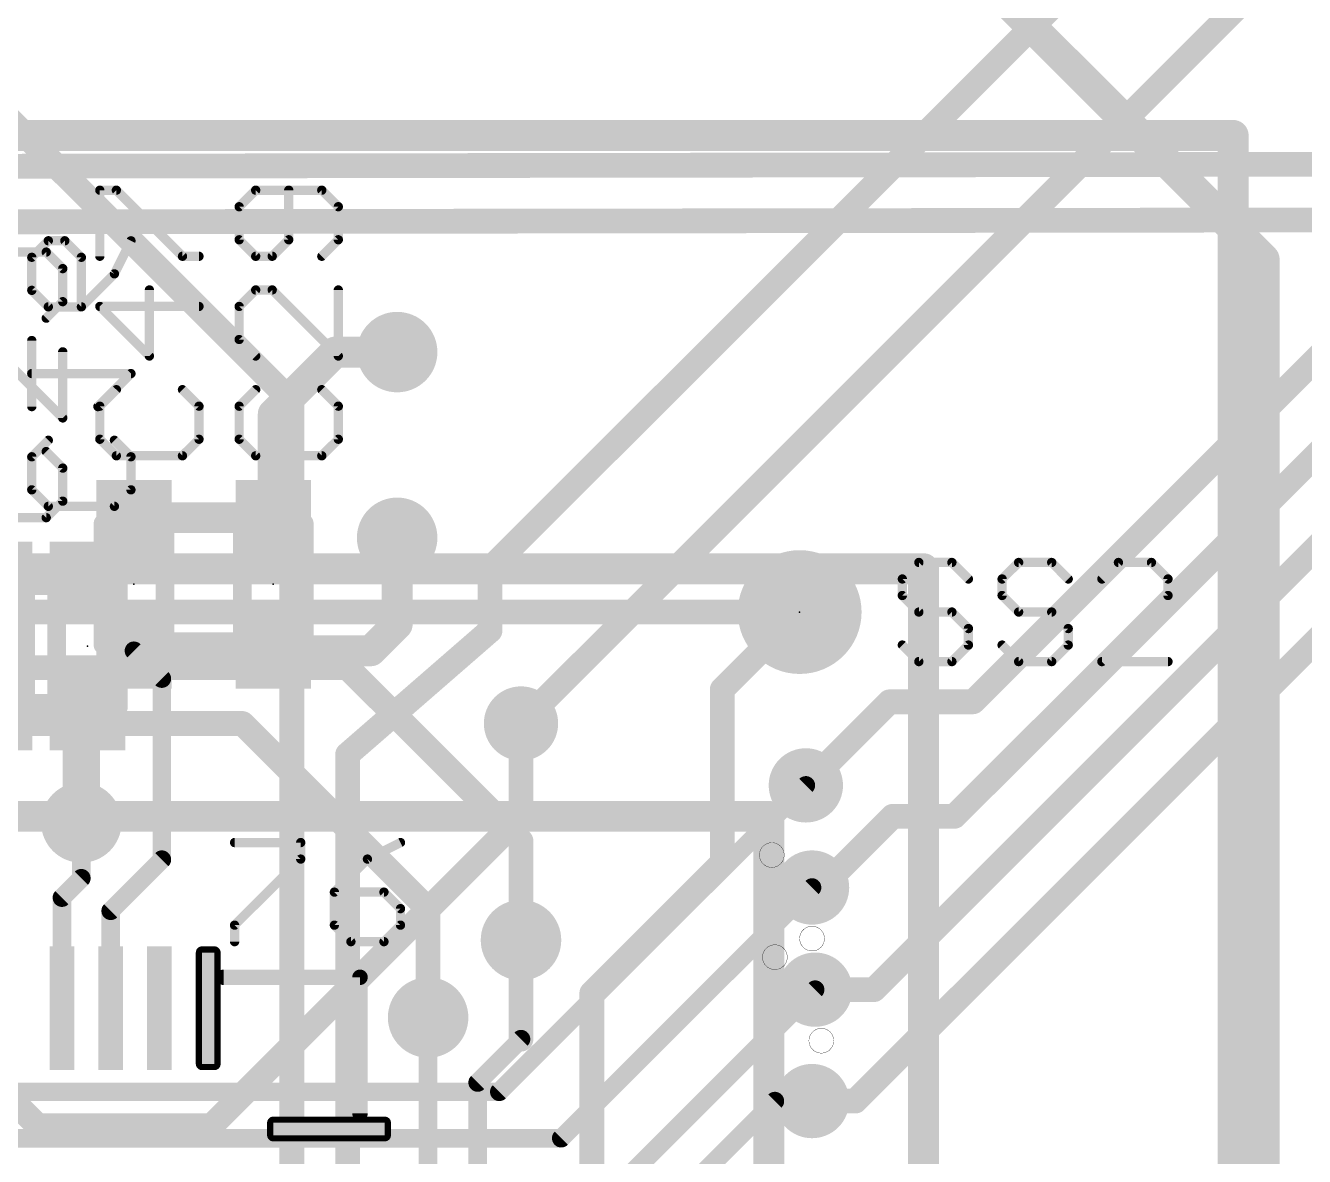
# Model space of a CAD drawing. Extents: x -18 to 144, y -21 to 125.
# Drawn here: x 58.67 to 69.16, y 74.17 to 83.45 of the extents above; entities that cross this region are included whole.
import ezdxf

# ---------------------------------------------------------------- set-up
doc = ezdxf.new("R2010")
doc.units = 0
for name, color, linetype in [('1', 251, 'CONTINUOUS'), ('114', 4, 'CONTINUOUS'), ('15', 251, 'CONTINUOUS'), ('16', 175, 'CONTINUOUS'), ('17', 1, 'CONTINUOUS'), ('18', 82, 'CONTINUOUS'), ('2', 82, 'CONTINUOUS'), ('21', 253, 'CONTINUOUS'), ('22', 251, 'CONTINUOUS'), ('23', 7, 'CONTINUOUS'), ('24', 7, 'CONTINUOUS'), ('25', 253, 'CONTINUOUS'), ('27', 251, 'CONTINUOUS'), ('28', 251, 'CONTINUOUS')]:
    doc.layers.add(name, color=color, linetype=linetype)

# ---------------------------------------------------------------- blocks, each defined once
blk = doc.blocks.new('RECT')
blk.add_solid([(-0.5, -0.5), (0.5, -0.5), (-0.5, 0.5), (0.5, 0.5)])
blk = doc.blocks.new('ROUNDP')
at = {"const_width": 0.5}
blk.add_lwpolyline([(0, -0.25, 1), (0, 0.25, 1), (0, -0.25)], format="xyb", dxfattribs=at)
blk = doc.blocks.new('RECT32512X162560R50')
at = {"const_width": 0.0508}
blk.add_lwpolyline([(0.0762, -0.4572), (0.0762, 0.4572, 0.4142), (0.0508, 0.4826), (-0.0508, 0.4826, 0.4142), (-0.0762, 0.4572), (-0.0762, -0.4572, 0.4142), (-0.0508, -0.4826), (0.0508, -0.4826, 0.4142)], format="xyb", close=True, dxfattribs=at)
blk.add_solid([(-0.0635, -0.4699), (0.0635, -0.4699), (-0.0635, 0.4699), (0.0635, 0.4699)])
blk = doc.blocks.new('ROUNDV')
at = {"const_width": 0.5}
blk.add_lwpolyline([(0, -0.25, 1), (0, 0.25, 1), (0, -0.25)], format="xyb", dxfattribs=at)

msp = doc.modelspace()

# ---------------------------------------------------------------- linework, layer by layer
at = {"layer": '1'}
for points, const_width in [([(74.6506, 82.3214), (57.6834, 82.296)], 0.2032), ([(74.6252, 81.8642), (57.2008, 81.8388)], 0.2032), ([(60.706, 80.264), (61.214, 80.772)], 0.254), ([(61.214, 80.772), (61.722, 80.772)], 0.254), ([(60.706, 79.4131), (60.706, 80.264)], 0.254), ([(59.563, 79.4131), (60.706, 79.4131)], 0.254), ([(61.722, 78.5368), (61.722, 79.248)], 0.254), ([(64.389, 78.0034), (65.024, 78.6384)], 0.2032), ([(61.5061, 78.3209), (61.722, 78.5368)], 0.254), ([(59.055, 77.8129), (59.563, 78.3209)], 0.3048), ([(60.706, 78.3209), (59.563, 78.3209)], 0.3048), ([(59.7916, 78.0923), (59.563, 78.3209)], 0.1524), ([(60.706, 78.3209), (61.5061, 78.3209)], 0.254), ([(59.7916, 76.6064), (59.7916, 78.0923)], 0.1524), ([(64.389, 76.581), (64.389, 78.0034)], 0.2032), ([(58.42, 77.8129), (59.055, 77.8129)], 0.3048), ([(62.738, 76.962), (62.738, 77.724)], 0.2032), ([(62.738, 76.962), (60.198, 74.422)], 0.2032), ([(59.1312, 76.454), (59.1312, 76.9112)], 0.1524), ([(59.372, 76.1868), (59.7916, 76.6064)], 0.1524), ([(63.319, 75.511), (64.389, 76.581)], 0.2032), ([(58.972, 76.2948), (59.1312, 76.454)], 0.1524), ([(58.972, 75.3872), (58.972, 76.2948)], 0.1524), ([(59.372, 75.3872), (59.372, 76.1868)], 0.1524), ([(62.738, 75.1332), (62.738, 75.946)], 0.2032), ([(63.319, 72.771), (63.319, 75.511)], 0.2032), ([(61.976, 72.9996), (61.976, 75.311)], 0.1524), ([(62.3824, 74.7776), (62.738, 75.1332)], 0.1524), ([(62.3824, 72.8472), (62.3824, 74.7776)], 0.1524), ([(58.7756, 74.422), (58.5724, 74.6252)], 0.2032), ([(60.198, 74.422), (58.7756, 74.422)], 0.2032)]:
    msp.add_lwpolyline(points, dxfattribs=dict(at, const_width=const_width))
for points, const_width in [([(61.214, 80.8355, 1), (61.214, 80.7085)], 0.127), ([(61.2589, 80.7271, 1), (61.1691, 80.8169)], 0.127), ([(61.722, 80.7085, 1), (61.722, 80.8355)], 0.127), ([(60.7695, 80.264, 1), (60.6425, 80.264)], 0.127), ([(60.6611, 80.3089, 1), (60.7509, 80.2191)], 0.127), ([(59.563, 79.4766, 1), (59.563, 79.3496)], 0.127), ([(60.706, 79.3496, 1), (60.706, 79.4766)], 0.127), ([(60.6425, 79.4131, 1), (60.7695, 79.4131)], 0.127), ([(61.7855, 79.248, 1), (61.6585, 79.248)], 0.127), ([(65.0599, 78.6025, 1), (64.9881, 78.6743)], 0.1016), ([(61.6585, 78.5368, 1), (61.7855, 78.5368)], 0.127), ([(61.7669, 78.4919, 1), (61.6771, 78.5817)], 0.127), ([(59.563, 78.3971, 1), (59.563, 78.2447)], 0.1524), ([(59.6169, 78.267, 1), (59.5091, 78.3748)], 0.1524), ([(60.706, 78.2447, 1), (60.706, 78.3971)], 0.1524), ([(59.5899, 78.3478, 1), (59.5361, 78.294)], 0.0762), ([(60.706, 78.3844, 1), (60.706, 78.2574)], 0.127), ([(61.4612, 78.3658, 1), (61.551, 78.276)], 0.127), ([(61.5061, 78.2574, 1), (61.5061, 78.3844)], 0.127), ([(59.8297, 78.0923, 1), (59.7535, 78.0923)], 0.0762), ([(59.7647, 78.0654, 1), (59.8185, 78.1192)], 0.0762), ([(64.4398, 78.0034, 1), (64.3382, 78.0034)], 0.1016), ([(64.3531, 78.0393, 1), (64.4249, 77.9675)], 0.1016), ([(59.055, 77.7367, 1), (59.055, 77.8891)], 0.1524), ([(59.0011, 77.8668, 1), (59.1089, 77.759)], 0.1524), ([(62.7888, 77.724, 1), (62.6872, 77.724)], 0.1016), ([(62.6872, 76.962, 1), (62.7888, 76.962)], 0.1016), ([(62.7739, 76.9261, 1), (62.7021, 76.9979)], 0.1016), ([(59.1693, 76.9112, 1), (59.0931, 76.9112)], 0.0762), ([(59.7535, 76.6064, 1), (59.8297, 76.6064)], 0.0762), ([(59.8185, 76.5795, 1), (59.7647, 76.6333)], 0.0762), ([(64.3382, 76.581, 1), (64.4398, 76.581)], 0.1016), ([(64.4249, 76.5451, 1), (64.3531, 76.6169)], 0.1016), ([(59.0931, 76.454, 1), (59.1693, 76.454)], 0.0762), ([(59.1581, 76.4271, 1), (59.1043, 76.4809)], 0.0762), ([(59.0101, 76.2948, 1), (58.9339, 76.2948)], 0.0762), ([(58.9451, 76.3217, 1), (58.9989, 76.2679)], 0.0762), ([(59.4101, 76.1868, 1), (59.3339, 76.1868)], 0.0762), ([(59.3451, 76.2137, 1), (59.3989, 76.1599)], 0.0762), ([(62.7888, 75.946, 1), (62.6872, 75.946)], 0.1016), ([(63.3698, 75.511, 1), (63.2682, 75.511)], 0.1016), ([(63.2831, 75.5469, 1), (63.3549, 75.4751)], 0.1016), ([(58.9339, 75.3872, 1), (59.0101, 75.3872)], 0.0762), ([(59.3339, 75.3872, 1), (59.4101, 75.3872)], 0.0762), ([(62.0141, 75.311, 1), (61.9379, 75.311)], 0.0762), ([(62.6872, 75.1332, 1), (62.7888, 75.1332)], 0.1016), ([(62.7649, 75.1063, 1), (62.7111, 75.1601)], 0.0762), ([(62.4205, 74.7776, 1), (62.3443, 74.7776)], 0.0762), ([(62.3555, 74.8045, 1), (62.4093, 74.7507)], 0.0762), ([(58.7756, 74.4728, 1), (58.7756, 74.3712)], 0.1016), ([(58.7397, 74.3861, 1), (58.8115, 74.4579)], 0.1016), ([(60.1621, 74.4579, 1), (60.2339, 74.3861)], 0.1016), ([(60.198, 74.3712, 1), (60.198, 74.4728)], 0.1016)]:
    msp.add_lwpolyline(points, format="xyb", dxfattribs=dict(at, const_width=const_width))
at = {"layer": '114', "const_width": 0.0025}
for points in [[(64.7954, 76.5429, 1), (64.7954, 76.7461, 1), (64.7954, 76.5429)], [(65.1256, 75.8571, 1), (65.1256, 76.0603, 1), (65.1256, 75.8571)], [(64.8208, 75.7047, 1), (64.8208, 75.9079, 1), (64.8208, 75.7047)], [(65.2018, 75.0189, 1), (65.2018, 75.2221, 1), (65.2018, 75.0189)]]:
    msp.add_lwpolyline(points, format="xyb", dxfattribs=at)
at = {"layer": '15'}
for points, const_width in [([(66.294, 84.074), (68.834, 81.534)], 0.254), ([(38.608, 82.55), (68.58, 82.55)], 0.254), ([(68.58, 82.55), (68.58, 67.31)], 0.254), ([(68.834, 67.818), (68.834, 81.534)], 0.254), ([(66.04, 78.994), (45.72, 78.994)], 0.254), ([(66.04, 67.31), (66.04, 78.994)], 0.254), ([(65.024, 78.6384), (45.0596, 78.6384)], 0.2032), ([(61.3156, 78.1812), (45.6184, 78.1812)], 0.2032), ([(62.738, 76.7588), (61.3156, 78.1812)], 0.2032), ([(60.452, 77.724), (46.482, 77.724)], 0.2032), ([(61.976, 76.2), (60.452, 77.724)], 0.2032), ([(46.99, 76.962), (64.77, 76.962)], 0.254), ([(64.77, 76.962), (64.77, 64.77)], 0.254), ([(62.738, 76.7588), (62.738, 75.946)], 0.2032), ([(61.976, 76.2), (61.976, 75.311)], 0.2032)]:
    msp.add_lwpolyline(points, dxfattribs=dict(at, const_width=const_width))
for points, const_width in [([(68.6435, 82.55, 1), (68.5165, 82.55)], 0.127), ([(68.58, 82.4865, 1), (68.58, 82.6135)], 0.127), ([(68.8975, 81.534, 1), (68.7705, 81.534)], 0.127), ([(68.7891, 81.4891, 1), (68.8789, 81.5789)], 0.127), ([(66.1035, 78.994, 1), (65.9765, 78.994)], 0.127), ([(66.04, 78.9305, 1), (66.04, 79.0575)], 0.127), ([(65.024, 78.5876, 1), (65.024, 78.6892)], 0.1016), ([(61.3515, 78.2171, 1), (61.2797, 78.1453)], 0.1016), ([(61.3156, 78.1304, 1), (61.3156, 78.232)], 0.1016), ([(60.4879, 77.7599, 1), (60.4161, 77.6881)], 0.1016), ([(60.452, 77.6732, 1), (60.452, 77.7748)], 0.1016), ([(64.8335, 76.962, 1), (64.7065, 76.962)], 0.127), ([(64.77, 76.8985, 1), (64.77, 77.0255)], 0.127), ([(62.7888, 76.7588, 1), (62.6872, 76.7588)], 0.1016), ([(62.7021, 76.7229, 1), (62.7739, 76.7947)], 0.1016), ([(62.0268, 76.2, 1), (61.9252, 76.2)], 0.1016), ([(61.9401, 76.1641, 1), (62.0119, 76.2359)], 0.1016), ([(62.6872, 75.946, 1), (62.7888, 75.946)], 0.1016), ([(61.9252, 75.311, 1), (62.0268, 75.311)], 0.1016)]:
    msp.add_lwpolyline(points, format="xyb", dxfattribs=dict(at, const_width=const_width))
at = {"layer": '16'}
for points, const_width in [([(62.738, 77.724), (74.422, 89.408)], 0.2032), ([(66.4464, 77.9018), (77.6986, 89.154)], 0.2032), ([(66.294, 76.962), (78.232, 88.9)], 0.2032), ([(65.6336, 75.5396), (78.74, 88.646)], 0.2032), ([(65.4812, 74.6252), (79.3496, 88.4936)], 0.2032), ([(67.564, 84.074), (62.484, 78.994)], 0.2032), ([(57.912, 83.312), (60.8584, 80.3656)], 0.2032), ([(60.8584, 71.374), (60.8584, 80.3656)], 0.2032), ([(59.182, 78.9051), (57.912, 78.9051)], 0.254), ([(62.484, 78.994), (62.484, 78.486)], 0.2032), ([(62.484, 78.486), (61.3156, 77.47)], 0.2032), ([(57.912, 77.8129), (59.182, 77.8129)], 0.3048), ([(59.1947, 77.8129), (59.1312, 77.8256)], 0.3048), ([(59.1312, 77.8256), (59.1312, 76.9112)], 0.3048), ([(59.182, 77.8129), (59.1947, 77.8129)], 0.3048), ([(65.0748, 77.216), (65.7606, 77.9018)], 0.2032), ([(65.7606, 77.9018), (66.4464, 77.9018)], 0.2032), ([(61.3156, 77.47), (61.3156, 71.12)], 0.2032), ([(65.2018, 76.3778), (65.786, 76.962)], 0.2032), ([(65.786, 76.962), (66.294, 76.962)], 0.2032), ([(65.1256, 76.3778), (65.151, 76.3778)], 0.2032), ([(65.1256, 76.3778), (65.2018, 76.3778)], 0.2032), ([(65.151, 75.5396), (65.6336, 75.5396)], 0.2032), ([(65.1256, 74.6252), (65.4812, 74.6252)], 0.2032)]:
    msp.add_lwpolyline(points, dxfattribs=dict(at, const_width=const_width))
for points, const_width in [([(60.9092, 80.3656, 1), (60.8076, 80.3656)], 0.1016), ([(60.8225, 80.3297, 1), (60.8943, 80.4015)], 0.1016), ([(59.182, 78.8416, 1), (59.182, 78.9686)], 0.127), ([(62.5348, 78.994, 1), (62.4332, 78.994)], 0.1016), ([(62.4481, 79.0299, 1), (62.5199, 78.9581)], 0.1016), ([(62.5173, 78.4477, 1), (62.4507, 78.5243)], 0.1016), ([(62.4332, 78.486, 1), (62.5348, 78.486)], 0.1016), ([(59.1461, 77.9003, 1), (59.1163, 77.7509)], 0.1524), ([(59.2074, 77.8256, 1), (59.055, 77.8256)], 0.1524), ([(59.182, 77.8891, 1), (59.182, 77.7367)], 0.1524), ([(59.1798, 77.7382, 1), (59.2096, 77.8876)], 0.1524), ([(59.182, 77.7367, 1), (59.182, 77.8891)], 0.1524), ([(59.1947, 77.7367, 1), (59.1947, 77.8891)], 0.1524), ([(65.7606, 77.9526, 1), (65.7606, 77.851)], 0.1016), ([(65.7965, 77.8659, 1), (65.7247, 77.9377)], 0.1016), ([(66.4105, 77.9377, 1), (66.4823, 77.8659)], 0.1016), ([(66.4464, 77.851, 1), (66.4464, 77.9526)], 0.1016), ([(62.7021, 77.7599, 1), (62.7739, 77.6881)], 0.1016), ([(61.3664, 77.47, 1), (61.2648, 77.47)], 0.1016), ([(61.2823, 77.5083, 1), (61.3489, 77.4317)], 0.1016), ([(65.0389, 77.2519, 1), (65.1107, 77.1801)], 0.1016), ([(65.786, 77.0128, 1), (65.786, 76.9112)], 0.1016), ([(65.8219, 76.9261, 1), (65.7501, 76.9979)], 0.1016), ([(66.2581, 76.9979, 1), (66.3299, 76.9261)], 0.1016), ([(66.294, 76.9112, 1), (66.294, 77.0128)], 0.1016), ([(59.055, 76.9112, 1), (59.2074, 76.9112)], 0.1524), ([(65.1256, 76.4286, 1), (65.1256, 76.327)], 0.1016), ([(65.1256, 76.4286, 1), (65.1256, 76.327)], 0.1016), ([(65.151, 76.327, 1), (65.151, 76.4286)], 0.1016), ([(65.1659, 76.4137, 1), (65.2377, 76.3419)], 0.1016), ([(65.2018, 76.327, 1), (65.2018, 76.4286)], 0.1016), ([(65.151, 75.5904, 1), (65.151, 75.4888)], 0.1016), ([(65.6336, 75.4888, 1), (65.6336, 75.5904)], 0.1016), ([(65.5977, 75.5755, 1), (65.6695, 75.5037)], 0.1016), ([(65.1256, 74.676, 1), (65.1256, 74.5744)], 0.1016), ([(65.4453, 74.6611, 1), (65.5171, 74.5893)], 0.1016), ([(65.4812, 74.5744, 1), (65.4812, 74.676)], 0.1016)]:
    msp.add_lwpolyline(points, format="xyb", dxfattribs=dict(at, const_width=const_width))
at = {"layer": '2', "const_width": 0.1524}
for points in [[(62.5602, 74.7014), (65.0748, 77.216)], [(65.1256, 76.3778), (63.0682, 74.3204)], [(63.5254, 73.914), (65.151, 75.5396)], [(57.3024, 74.7014), (62.5602, 74.7014)], [(63.754, 73.5584), (64.8208, 74.6252)], [(64.8208, 74.6252), (65.1256, 74.6252)], [(57.4548, 74.3204), (63.0682, 74.3204)]]:
    msp.add_lwpolyline(points, dxfattribs=at)
at = {"layer": '2', "const_width": 0.0762}
for points in [[(65.1017, 77.1891, 1), (65.0479, 77.2429)], [(65.1525, 76.3509, 1), (65.0987, 76.4047)], [(65.1779, 75.5127, 1), (65.1241, 75.5665)], [(62.5333, 74.7283, 1), (62.5871, 74.6745)], [(62.5602, 74.6633, 1), (62.5602, 74.7395)], [(64.8208, 74.6633, 1), (64.8208, 74.5871)], [(64.8477, 74.5983, 1), (64.7939, 74.6521)], [(65.1256, 74.5871, 1), (65.1256, 74.6633)], [(63.0413, 74.3473, 1), (63.0951, 74.2935)], [(63.0682, 74.2823, 1), (63.0682, 74.3585)]]:
    msp.add_lwpolyline(points, format="xyb", dxfattribs=at)
at = {"layer": '21'}
for points, const_width in [([(59.309, 79.367), (59.309, 78.367)], 0.1524), ([(59.817, 78.367), (59.817, 79.367)], 0.1524), ([(60.452, 79.367), (60.452, 78.367)], 0.1524), ([(60.96, 78.367), (60.96, 79.367)], 0.1524), ([(58.674, 77.859), (58.674, 78.859)], 0.1524), ([(60.3885, 76.7468), (60.9308, 76.7468)], 0.0762), ([(60.9308, 76.7468), (60.9308, 76.6112)], 0.0762), ([(61.7494, 76.7468), (61.4782, 76.6112)], 0.0762), ([(60.9308, 76.6112), (60.3885, 76.0689)], 0.0762), ([(61.4782, 76.6112), (61.2071, 76.34)], 0.0762), ([(61.2071, 76.34), (61.2071, 76.0689)], 0.0762), ([(61.6138, 76.34), (61.2071, 76.34)], 0.0762), ([(61.7494, 76.2045), (61.6138, 76.34)], 0.0762), ([(61.7494, 76.0689), (61.7494, 76.2045)], 0.0762), ([(60.3885, 76.0689), (60.3885, 75.9333)], 0.0762), ([(61.2071, 76.0689), (61.3427, 75.9333)], 0.0762), ([(61.6138, 75.9333), (61.7494, 76.0689)], 0.0762), ([(61.3427, 75.9333), (61.6138, 75.9333)], 0.0762), ([(60.2996, 75.6412), (61.4172, 75.6412)], 0.127), ([(61.4172, 75.6412), (61.4172, 74.5236)], 0.127)]:
    msp.add_lwpolyline(points, dxfattribs=dict(at, const_width=const_width))
for points, const_width in [([(59.3471, 79.367, 1), (59.2709, 79.367)], 0.0762), ([(59.8551, 79.367, 1), (59.7789, 79.367)], 0.0762), ([(60.4901, 79.367, 1), (60.4139, 79.367)], 0.0762), ([(60.9981, 79.367, 1), (60.9219, 79.367)], 0.0762), ([(58.7121, 78.859, 1), (58.6359, 78.859)], 0.0762), ([(59.2709, 78.367, 1), (59.3471, 78.367)], 0.0762), ([(59.7789, 78.367, 1), (59.8551, 78.367)], 0.0762), ([(60.4139, 78.367, 1), (60.4901, 78.367)], 0.0762), ([(60.9219, 78.367, 1), (60.9981, 78.367)], 0.0762), ([(58.6359, 77.859, 1), (58.7121, 77.859)], 0.0762), ([(60.3885, 76.7658, 1), (60.3885, 76.7277)], 0.0381), ([(60.9499, 76.7468, 1), (60.9118, 76.7468)], 0.0381), ([(60.9308, 76.7277, 1), (60.9308, 76.7658)], 0.0381), ([(61.7579, 76.7298, 1), (61.7409, 76.7638)], 0.0381), ([(60.9118, 76.6112, 1), (60.9499, 76.6112)], 0.0381), ([(60.9443, 76.5977, 1), (60.9174, 76.6247)], 0.0381), ([(61.4697, 76.6283, 1), (61.4868, 76.5942)], 0.0381), ([(61.4917, 76.5977, 1), (61.4648, 76.6247)], 0.0381), ([(61.2261, 76.34, 1), (61.188, 76.34)], 0.0381), ([(61.2071, 76.3591, 1), (61.2071, 76.321)], 0.0381), ([(61.6273, 76.3535, 1), (61.6004, 76.3266)], 0.0381), ([(61.6138, 76.321, 1), (61.6138, 76.3591)], 0.0381), ([(61.1936, 76.3535, 1), (61.2205, 76.3266)], 0.0381), ([(61.7685, 76.2045, 1), (61.7304, 76.2045)], 0.0381), ([(61.7359, 76.191, 1), (61.7629, 76.2179)], 0.0381), ([(60.375, 76.0824, 1), (60.402, 76.0554)], 0.0381), ([(60.4076, 76.0689, 1), (60.3695, 76.0689)], 0.0381), ([(61.2205, 76.0824, 1), (61.1936, 76.0554)], 0.0381), ([(61.188, 76.0689, 1), (61.2261, 76.0689)], 0.0381), ([(61.7304, 76.0689, 1), (61.7685, 76.0689)], 0.0381), ([(61.7629, 76.0554, 1), (61.7359, 76.0824)], 0.0381), ([(61.3427, 75.9523, 1), (61.3427, 75.9143)], 0.0381), ([(61.3292, 75.9198, 1), (61.3561, 75.9468)], 0.0381), ([(61.6004, 75.9468, 1), (61.6273, 75.9198)], 0.0381), ([(61.6138, 75.9143, 1), (61.6138, 75.9523)], 0.0381), ([(60.3695, 75.9333, 1), (60.4076, 75.9333)], 0.0381), ([(60.2996, 75.673, 1), (60.2996, 75.6094)], 0.0635), ([(61.449, 75.6412, 1), (61.3854, 75.6412)], 0.0635), ([(61.4172, 75.6094, 1), (61.4172, 75.673)], 0.0635), ([(61.3854, 74.5236, 1), (61.449, 74.5236)], 0.0635)]:
    msp.add_lwpolyline(points, format="xyb", dxfattribs=dict(at, const_width=const_width))
at = {"layer": '22', "const_width": 0.1524}
for points in [[(58.928, 77.859), (58.928, 78.859)], [(59.436, 78.859), (59.436, 77.859)]]:
    msp.add_lwpolyline(points, dxfattribs=at)
at = {"layer": '22', "const_width": 0.0762}
for points in [[(58.9661, 78.859, 1), (58.8899, 78.859)], [(59.4741, 78.859, 1), (59.3979, 78.859)], [(58.8899, 77.859, 1), (58.9661, 77.859)], [(59.3979, 77.859, 1), (59.4741, 77.859)]]:
    msp.add_lwpolyline(points, format="xyb", dxfattribs=at)
at = {"layer": '23'}
for p in [(59.563, 78.867), (60.706, 78.867), (65.024, 78.6384)]:
    msp.add_point(p, dxfattribs=at)
at = {"layer": '24'}
msp.add_point((59.182, 78.359), dxfattribs=at)
at = {"layer": '25', "const_width": 0.0762}
for points in [[(66.0018, 79.0455), (65.8662, 78.9099)], [(66.273, 79.0455), (66.0018, 79.0455)], [(66.4086, 78.9099), (66.273, 79.0455)], [(66.8204, 79.0455), (66.6848, 78.9099)], [(67.0916, 79.0455), (66.8204, 79.0455)], [(67.2271, 78.9099), (67.0916, 79.0455)], [(67.639, 79.0455), (67.5034, 78.9099)], [(67.9101, 79.0455), (67.639, 79.0455)], [(68.0457, 78.9099), (67.9101, 79.0455)], [(65.8662, 78.9099), (65.8662, 78.7743)], [(66.6848, 78.9099), (66.6848, 78.7743)], [(68.0457, 78.7743), (68.0457, 78.9099)], [(65.8662, 78.7743), (66.0018, 78.6387)], [(66.6848, 78.7743), (66.8204, 78.6387)], [(67.5034, 78.232), (68.0457, 78.7743)], [(66.0018, 78.6387), (66.273, 78.6387)], [(66.273, 78.6387), (66.4086, 78.5032)], [(66.8204, 78.6387), (67.0916, 78.6387)], [(67.0916, 78.6387), (67.2271, 78.5032)], [(66.4086, 78.5032), (66.4086, 78.3676)], [(67.2271, 78.5032), (67.2271, 78.3676)], [(66.0018, 78.232), (65.8662, 78.3676)], [(66.4086, 78.3676), (66.273, 78.232)], [(66.8204, 78.232), (66.6848, 78.3676)], [(67.2271, 78.3676), (67.0916, 78.232)], [(66.273, 78.232), (66.0018, 78.232)], [(67.0916, 78.232), (66.8204, 78.232)], [(68.0457, 78.232), (67.5034, 78.232)]]:
    msp.add_lwpolyline(points, dxfattribs=at)
at = {"layer": '25', "const_width": 0.0381}
for points in [[(66.0018, 79.0645, 1), (66.0018, 79.0264)], [(66.0153, 79.032, 1), (65.9883, 79.059)], [(66.2864, 79.059, 1), (66.2595, 79.032)], [(66.273, 79.0264, 1), (66.273, 79.0645)], [(66.8204, 79.0645, 1), (66.8204, 79.0264)], [(66.8339, 79.032, 1), (66.8069, 79.059)], [(67.105, 79.059, 1), (67.0781, 79.032)], [(67.0916, 79.0264, 1), (67.0916, 79.0645)], [(67.639, 79.0645, 1), (67.639, 79.0264)], [(67.6524, 79.032, 1), (67.6255, 79.059)], [(67.9236, 79.059, 1), (67.8967, 79.032)], [(67.9101, 79.0264, 1), (67.9101, 79.0645)], [(65.8528, 78.9234, 1), (65.8797, 78.8964)], [(65.8853, 78.9099, 1), (65.8472, 78.9099)], [(66.3951, 78.8964, 1), (66.422, 78.9234)], [(66.6713, 78.9234, 1), (66.6983, 78.8964)], [(66.7039, 78.9099, 1), (66.6658, 78.9099)], [(67.2137, 78.8964, 1), (67.2406, 78.9234)], [(67.4899, 78.9234, 1), (67.5169, 78.8964)], [(68.0648, 78.9099, 1), (68.0267, 78.9099)], [(68.0322, 78.8964, 1), (68.0592, 78.9234)], [(65.8797, 78.7878, 1), (65.8528, 78.7609)], [(65.8472, 78.7743, 1), (65.8853, 78.7743)], [(66.6983, 78.7878, 1), (66.6713, 78.7609)], [(66.6658, 78.7743, 1), (66.7039, 78.7743)], [(68.0267, 78.7743, 1), (68.0648, 78.7743)], [(68.0592, 78.7609, 1), (68.0322, 78.7878)], [(66.0018, 78.6578, 1), (66.0018, 78.6197)], [(65.9883, 78.6253, 1), (66.0153, 78.6522)], [(66.2864, 78.6522, 1), (66.2595, 78.6253)], [(66.273, 78.6197, 1), (66.273, 78.6578)], [(66.8204, 78.6578, 1), (66.8204, 78.6197)], [(66.8069, 78.6253, 1), (66.8339, 78.6522)], [(67.105, 78.6522, 1), (67.0781, 78.6253)], [(67.0916, 78.6197, 1), (67.0916, 78.6578)], [(66.4276, 78.5032, 1), (66.3895, 78.5032)], [(66.3951, 78.4897, 1), (66.422, 78.5166)], [(67.2462, 78.5032, 1), (67.2081, 78.5032)], [(67.2137, 78.4897, 1), (67.2406, 78.5166)], [(65.8797, 78.3811, 1), (65.8528, 78.3541)], [(66.3895, 78.3676, 1), (66.4276, 78.3676)], [(66.422, 78.3541, 1), (66.3951, 78.3811)], [(66.6983, 78.3811, 1), (66.6713, 78.3541)], [(67.2081, 78.3676, 1), (67.2462, 78.3676)], [(67.2406, 78.3541, 1), (67.2137, 78.3811)], [(66.0018, 78.251, 1), (66.0018, 78.213)], [(65.9883, 78.2185, 1), (66.0153, 78.2455)], [(66.2595, 78.2455, 1), (66.2864, 78.2185)], [(66.273, 78.213, 1), (66.273, 78.251)], [(66.8204, 78.251, 1), (66.8204, 78.213)], [(66.8069, 78.2185, 1), (66.8339, 78.2455)], [(67.0781, 78.2455, 1), (67.105, 78.2185)], [(67.0916, 78.213, 1), (67.0916, 78.251)], [(67.4899, 78.2455, 1), (67.5169, 78.2185)], [(67.5034, 78.251, 1), (67.5034, 78.213)], [(68.0457, 78.213, 1), (68.0457, 78.251)]]:
    msp.add_lwpolyline(points, format="xyb", dxfattribs=at)
at = {"layer": '27', "const_width": 0.0762}
for points in [[(59.2829, 81.5583), (59.2829, 82.1006)], [(59.2829, 82.1006), (59.4185, 82.1006)], [(59.4185, 82.1006), (59.9608, 81.5583)], [(60.5615, 82.1006), (60.4259, 81.965)], [(61.1038, 82.1006), (60.5615, 82.1006)], [(60.8327, 81.6938), (60.8327, 82.1006)], [(61.2394, 81.965), (61.1038, 82.1006)], [(60.4259, 81.965), (60.4259, 81.6938)], [(61.2394, 81.6938), (61.2394, 81.965)], [(60.4259, 81.6938), (60.5615, 81.5583)], [(60.6971, 81.5583), (60.8327, 81.6938)], [(61.1038, 81.5583), (61.2394, 81.6938)], [(58.5721, 81.5926), (58.8432, 81.5926)], [(58.8432, 81.5926), (58.9788, 81.457)], [(59.9608, 81.5583), (60.0964, 81.5583)], [(60.5615, 81.5583), (60.6971, 81.5583)], [(58.9788, 81.457), (58.9788, 81.1858)], [(59.6897, 80.7397), (59.6897, 81.282)], [(60.5615, 81.282), (60.4259, 81.1464)], [(60.6971, 81.282), (60.5615, 81.282)], [(61.2394, 80.7397), (60.6971, 81.282)], [(61.2394, 81.282), (61.2394, 80.7397)], [(58.9788, 81.1858), (58.8432, 81.0503)], [(60.0964, 81.1464), (59.2829, 81.1464)], [(59.2829, 81.1464), (59.6897, 80.7397)], [(60.4259, 81.1464), (60.4259, 80.8753)], [(60.4259, 80.8753), (60.5615, 80.7397)], [(58.9788, 80.2317), (58.4365, 80.774)], [(58.9788, 80.774), (58.9788, 80.2317)], [(59.4185, 80.4634), (59.2829, 80.3278)], [(60.0964, 80.3278), (59.9608, 80.4634)], [(60.5615, 80.4634), (60.4259, 80.3278)], [(61.2394, 80.3278), (61.1038, 80.4634)], [(59.2829, 80.3278), (59.2829, 80.0567)], [(60.0964, 80.0567), (60.0964, 80.3278)], [(60.4259, 80.3278), (60.4259, 80.0567)], [(61.2394, 80.0567), (61.2394, 80.3278)], [(59.2829, 80.0567), (59.4185, 79.9211)], [(59.9608, 79.9211), (60.0964, 80.0567)], [(60.4259, 80.0567), (60.5615, 79.9211)], [(61.1038, 79.9211), (61.2394, 80.0567)], [(58.9788, 79.8198), (58.8432, 79.9554)], [(59.4185, 79.9211), (59.9608, 79.9211)], [(60.5615, 79.9211), (61.1038, 79.9211)], [(58.9788, 79.5487), (58.9788, 79.8198)], [(58.8432, 79.4131), (58.9788, 79.5487)], [(58.3009, 79.4131), (58.8432, 79.4131)]]:
    msp.add_lwpolyline(points, dxfattribs=at)
at = {"layer": '27', "const_width": 0.0381}
for points in [[(59.302, 82.1006, 1), (59.2639, 82.1006)], [(59.2829, 82.1196, 1), (59.2829, 82.0815)], [(59.432, 82.1141, 1), (59.405, 82.0871)], [(59.4185, 82.0815, 1), (59.4185, 82.1196)], [(60.5615, 82.1196, 1), (60.5615, 82.0815)], [(60.575, 82.0871, 1), (60.548, 82.1141)], [(60.8517, 82.1006, 1), (60.8136, 82.1006)], [(61.1173, 82.1141, 1), (61.0903, 82.0871)], [(61.1038, 82.0815, 1), (61.1038, 82.1196)], [(60.4124, 81.9785, 1), (60.4394, 81.9515)], [(60.445, 81.965, 1), (60.4069, 81.965)], [(61.2585, 81.965, 1), (61.2204, 81.965)], [(61.2259, 81.9515, 1), (61.2529, 81.9785)], [(60.4394, 81.7073, 1), (60.4124, 81.6804)], [(60.8461, 81.6804, 1), (60.8192, 81.7073)], [(61.2529, 81.6804, 1), (61.2259, 81.7073)], [(58.8567, 81.6061, 1), (58.8297, 81.5791)], [(58.8432, 81.5735, 1), (58.8432, 81.6116)], [(60.4069, 81.6938, 1), (60.445, 81.6938)], [(60.8136, 81.6938, 1), (60.8517, 81.6938)], [(61.2204, 81.6938, 1), (61.2585, 81.6938)], [(59.2639, 81.5583, 1), (59.302, 81.5583)], [(59.9608, 81.5773, 1), (59.9608, 81.5392)], [(59.9473, 81.5448, 1), (59.9743, 81.5717)], [(60.0964, 81.5392, 1), (60.0964, 81.5773)], [(60.5615, 81.5773, 1), (60.5615, 81.5392)], [(60.548, 81.5448, 1), (60.575, 81.5717)], [(60.6836, 81.5717, 1), (60.7105, 81.5448)], [(60.6971, 81.5392, 1), (60.6971, 81.5773)], [(61.0903, 81.5717, 1), (61.1173, 81.5448)], [(58.9978, 81.457, 1), (58.9597, 81.457)], [(58.9653, 81.4435, 1), (58.9923, 81.4705)], [(59.7087, 81.282, 1), (59.6706, 81.282)], [(60.5615, 81.3011, 1), (60.5615, 81.263)], [(60.575, 81.2685, 1), (60.548, 81.2955)], [(60.7105, 81.2955, 1), (60.6836, 81.2685)], [(60.6971, 81.263, 1), (60.6971, 81.3011)], [(61.2585, 81.282, 1), (61.2204, 81.282)], [(58.9597, 81.1858, 1), (58.9978, 81.1858)], [(58.9923, 81.1724, 1), (58.9653, 81.1993)], [(59.2964, 81.1599, 1), (59.2694, 81.133)], [(59.2829, 81.1655, 1), (59.2829, 81.1274)], [(60.0964, 81.1274, 1), (60.0964, 81.1655)], [(60.4124, 81.1599, 1), (60.4394, 81.133)], [(60.445, 81.1464, 1), (60.4069, 81.1464)], [(58.8297, 81.0637, 1), (58.8567, 81.0368)], [(60.4394, 80.8887, 1), (60.4124, 80.8618)], [(60.4069, 80.8753, 1), (60.445, 80.8753)], [(58.9978, 80.774, 1), (58.9597, 80.774)], [(59.6706, 80.7397, 1), (59.7087, 80.7397)], [(59.6762, 80.7262, 1), (59.7031, 80.7531)], [(60.548, 80.7262, 1), (60.575, 80.7531)], [(61.2204, 80.7397, 1), (61.2585, 80.7397)], [(61.2259, 80.7262, 1), (61.2529, 80.7531)], [(59.432, 80.45, 1), (59.405, 80.4769)], [(59.9743, 80.4769, 1), (59.9473, 80.45)], [(60.575, 80.45, 1), (60.548, 80.4769)], [(61.1173, 80.4769, 1), (61.0903, 80.45)], [(59.302, 80.3278, 1), (59.2639, 80.3278)], [(60.1155, 80.3278, 1), (60.0774, 80.3278)], [(60.445, 80.3278, 1), (60.4069, 80.3278)], [(61.2585, 80.3278, 1), (61.2204, 80.3278)], [(58.9653, 80.2182, 1), (58.9923, 80.2451)], [(59.2694, 80.3413, 1), (59.2964, 80.3144)], [(60.0829, 80.3144, 1), (60.1099, 80.3413)], [(60.4124, 80.3413, 1), (60.4394, 80.3144)], [(61.2259, 80.3144, 1), (61.2529, 80.3413)], [(58.9597, 80.2317, 1), (58.9978, 80.2317)], [(59.2964, 80.0702, 1), (59.2694, 80.0432)], [(59.2639, 80.0567, 1), (59.302, 80.0567)], [(60.0774, 80.0567, 1), (60.1155, 80.0567)], [(60.1099, 80.0432, 1), (60.0829, 80.0702)], [(60.4394, 80.0702, 1), (60.4124, 80.0432)], [(60.4069, 80.0567, 1), (60.445, 80.0567)], [(61.2204, 80.0567, 1), (61.2585, 80.0567)], [(61.2529, 80.0432, 1), (61.2259, 80.0702)], [(58.8567, 79.9689, 1), (58.8297, 79.942)], [(59.4185, 79.9402, 1), (59.4185, 79.9021)], [(59.405, 79.9076, 1), (59.432, 79.9346)], [(59.9473, 79.9346, 1), (59.9743, 79.9076)], [(59.9608, 79.9021, 1), (59.9608, 79.9402)], [(60.5615, 79.9402, 1), (60.5615, 79.9021)], [(60.548, 79.9076, 1), (60.575, 79.9346)], [(61.0903, 79.9346, 1), (61.1173, 79.9076)], [(61.1038, 79.9021, 1), (61.1038, 79.9402)], [(58.9978, 79.8198, 1), (58.9597, 79.8198)], [(58.9653, 79.8064, 1), (58.9923, 79.8333)], [(58.9597, 79.5487, 1), (58.9978, 79.5487)], [(58.9923, 79.5352, 1), (58.9653, 79.5622)], [(58.8297, 79.4266, 1), (58.8567, 79.3996)], [(58.8432, 79.3941, 1), (58.8432, 79.4321)]]:
    msp.add_lwpolyline(points, format="xyb", dxfattribs=at)
at = {"layer": '28', "const_width": 0.0762}
for points in [[(58.7248, 81.5499), (58.8604, 81.6855)], [(58.8604, 81.6855), (58.996, 81.6855)], [(58.996, 81.6855), (59.1315, 81.5499)], [(59.5383, 81.6855), (59.4027, 81.4143)], [(58.7248, 81.2788), (58.7248, 81.5499)], [(59.1315, 81.5499), (59.1315, 81.1432)], [(59.4027, 81.4143), (59.1315, 81.1432)], [(58.8604, 81.1432), (58.7248, 81.2788)], [(59.1315, 81.1432), (58.8604, 81.1432)], [(58.7248, 80.3246), (58.7248, 80.8669)], [(59.5383, 80.5958), (58.7248, 80.5958)], [(59.2671, 80.3246), (59.5383, 80.5958)], [(58.7248, 79.9128), (58.8604, 80.0484)], [(59.4027, 80.0484), (59.5383, 79.9128)], [(58.7248, 79.6416), (58.7248, 79.9128)], [(59.5383, 79.9128), (59.5383, 79.6416)], [(58.8604, 79.506), (58.7248, 79.6416)], [(59.5383, 79.6416), (59.4027, 79.506)], [(59.4027, 79.506), (58.8604, 79.506)]]:
    msp.add_lwpolyline(points, dxfattribs=at)
at = {"layer": '28', "const_width": 0.0381}
for points in [[(58.8604, 81.7046, 1), (58.8604, 81.6665)], [(58.8739, 81.672, 1), (58.8469, 81.699)], [(59.0094, 81.699, 1), (58.9825, 81.672)], [(58.996, 81.6665, 1), (58.996, 81.7046)], [(59.5553, 81.677, 1), (59.5213, 81.694)], [(58.7113, 81.5634, 1), (58.7383, 81.5365)], [(58.7439, 81.5499, 1), (58.7058, 81.5499)], [(59.1506, 81.5499, 1), (59.1125, 81.5499)], [(59.1181, 81.5365, 1), (59.145, 81.5634)], [(59.3857, 81.4229, 1), (59.4198, 81.4058)], [(59.4162, 81.4009, 1), (59.3892, 81.4278)], [(58.7383, 81.2922, 1), (58.7113, 81.2653)], [(58.7058, 81.2788, 1), (58.7439, 81.2788)], [(58.8604, 81.1622, 1), (58.8604, 81.1241)], [(58.8469, 81.1297, 1), (58.8739, 81.1567)], [(59.1181, 81.1567, 1), (59.145, 81.1297)], [(59.1125, 81.1432, 1), (59.1506, 81.1432)], [(59.1315, 81.1241, 1), (59.1315, 81.1622)], [(58.7439, 80.8669, 1), (58.7058, 80.8669)], [(58.7248, 80.6148, 1), (58.7248, 80.5767)], [(59.5518, 80.5823, 1), (59.5248, 80.6092)], [(59.5383, 80.5767, 1), (59.5383, 80.6148)], [(58.7058, 80.3246, 1), (58.7439, 80.3246)], [(59.2537, 80.3381, 1), (59.2806, 80.3111)], [(58.8739, 80.0349, 1), (58.8469, 80.0618)], [(59.4162, 80.0618, 1), (59.3892, 80.0349)], [(58.7113, 79.9262, 1), (58.7383, 79.8993)], [(58.7439, 79.9128, 1), (58.7058, 79.9128)], [(59.5573, 79.9128, 1), (59.5192, 79.9128)], [(59.5248, 79.8993, 1), (59.5518, 79.9262)], [(58.7383, 79.6551, 1), (58.7113, 79.6281)], [(58.7058, 79.6416, 1), (58.7439, 79.6416)], [(59.5192, 79.6416, 1), (59.5573, 79.6416)], [(59.5518, 79.6281, 1), (59.5248, 79.6551)], [(58.8604, 79.5251, 1), (58.8604, 79.487)], [(58.8469, 79.4926, 1), (58.8739, 79.5195)], [(59.3892, 79.5195, 1), (59.4162, 79.4926)], [(59.4027, 79.487, 1), (59.4027, 79.5251)]]:
    msp.add_lwpolyline(points, format="xyb", dxfattribs=at)

# ---------------------------------------------------------------- block references
at = {"layer": '1'}
for p, xscale, yscale, rotation in [((59.563, 79.4131), 0.62, 0.62, 90), ((60.706, 79.4131), 0.62, 0.62, 90), ((58.42, 78.9051), 0.62, 0.62, 90), ((59.563, 78.3209), 0.62, 0.62, 90), ((60.706, 78.3209), 0.62, 0.62, 90), ((58.42, 77.8129), 0.62, 0.62, 90), ((58.972, 75.3872), 0.2032, 1.016, 180), ((59.372, 75.3872), 0.2032, 1.016, 180), ((59.772, 75.3872), 0.2032, 1.016, 180)]:
    msp.add_blockref('RECT', p, dxfattribs=dict(at, xscale=xscale, yscale=yscale, rotation=rotation))
for p, rotation in [((60.172, 75.3872), 180), ((61.1632, 74.396), 270)]:
    msp.add_blockref('RECT32512X162560R50', p, dxfattribs=dict(at, rotation=rotation))
at = {"layer": '16', "xscale": 0.62, "yscale": 0.62, "rotation": 90}
for p in [(59.182, 78.9051), (59.182, 77.8129)]:
    msp.add_blockref('RECT', p, dxfattribs=at)
at = {"layer": '17'}
for xscale, yscale in [(1.016, 1.016), (1.016, 1.016), (1.016, 1.016), (1.016, 1.016), (0.8128, 0.8128), (0.8128, 0.8128), (0.8128, 0.8128), (0.8128, 0.8128)]:
    msp.add_blockref('ROUNDP', (65.024, 78.6384), dxfattribs=dict(at, xscale=xscale, yscale=yscale))
at = {"layer": '18'}
for p, xscale, yscale in [((61.722, 80.772), 0.6604, 0.6604), ((61.722, 80.772), 0.6604, 0.6604), ((61.722, 80.772), 0.6604, 0.6604), ((61.722, 80.772), 0.6604, 0.6604), ((61.722, 79.248), 0.6604, 0.6604), ((61.722, 79.248), 0.6604, 0.6604), ((61.722, 79.248), 0.6604, 0.6604), ((61.722, 79.248), 0.6604, 0.6604), ((62.738, 77.724), 0.6096, 0.6096), ((62.738, 77.724), 0.6096, 0.6096), ((62.738, 77.724), 0.6096, 0.6096), ((62.738, 77.724), 0.6096, 0.6096), ((65.0748, 77.216), 0.6096, 0.6096), ((65.0748, 77.216), 0.6096, 0.6096), ((65.0748, 77.216), 0.6096, 0.6096), ((65.0748, 77.216), 0.6096, 0.6096), ((59.1312, 76.9112), 0.6604, 0.6604), ((59.1312, 76.9112), 0.6604, 0.6604), ((59.1312, 76.9112), 0.6604, 0.6604), ((59.1312, 76.9112), 0.6604, 0.6604), ((65.1256, 76.3778), 0.6096, 0.6096), ((65.1256, 76.3778), 0.6096, 0.6096), ((65.1256, 76.3778), 0.6096, 0.6096), ((65.1256, 76.3778), 0.6096, 0.6096), ((62.738, 75.946), 0.6604, 0.6604), ((62.738, 75.946), 0.6604, 0.6604), ((62.738, 75.946), 0.6604, 0.6604), ((62.738, 75.946), 0.6604, 0.6604), ((65.151, 75.5396), 0.6096, 0.6096), ((65.151, 75.5396), 0.6096, 0.6096), ((65.151, 75.5396), 0.6096, 0.6096), ((65.151, 75.5396), 0.6096, 0.6096), ((61.976, 75.311), 0.6604, 0.6604), ((61.976, 75.311), 0.6604, 0.6604), ((61.976, 75.311), 0.6604, 0.6604), ((61.976, 75.311), 0.6604, 0.6604), ((65.1256, 74.6252), 0.6096, 0.6096), ((65.1256, 74.6252), 0.6096, 0.6096), ((65.1256, 74.6252), 0.6096, 0.6096), ((65.1256, 74.6252), 0.6096, 0.6096)]:
    msp.add_blockref('ROUNDV', p, dxfattribs=dict(at, xscale=xscale, yscale=yscale))

doc.saveas('drawing.dxf')
